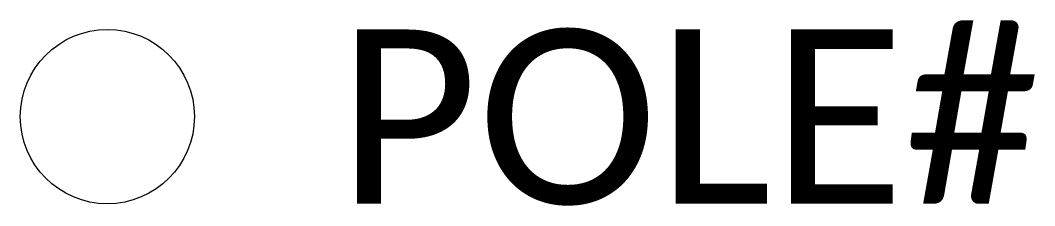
# Model space of a CAD drawing. Extents: x -0.75 to 7.99, y -0.77 to 0.83.
import ezdxf
from ezdxf.enums import TextEntityAlignment as Align

# ---------------------------------------------------------------- set-up
doc = ezdxf.new("R2010")
doc.units = 0
doc.header["$MEASUREMENT"] = 0
doc.layers.add('C-COMM-POLE', color=30, linetype='Continuous')
doc.styles.add('EXISTING', font='calibrili.ttf')

msp = doc.modelspace()

# ---------------------------------------------------------------- linework, layer by layer
at = {"layer": 'C-COMM-POLE'}
msp.add_circle((0, 0), 0.75, dxfattribs=at)

# ---------------------------------------------------------------- texts
at = {"style": 'EXISTING'}
msp.add_attdef('POLE#', text='P.NT', height=1.5, dxfattribs=at).set_placement((1.9825, 0), align=Align.MIDDLE_LEFT)

doc.saveas('drawing.dxf')
